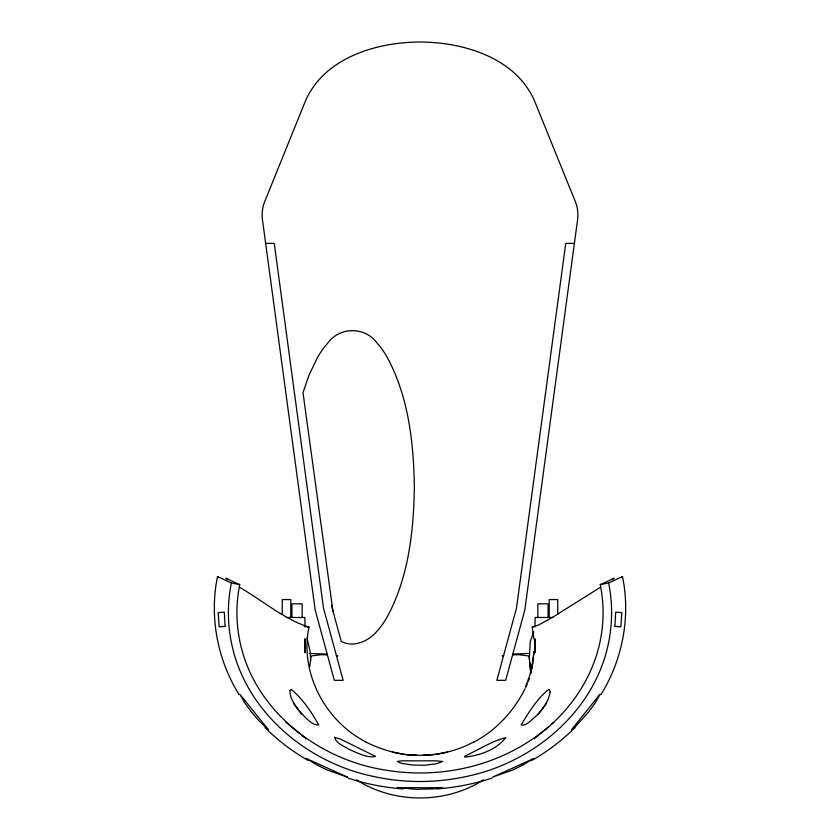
<?xml version="1.0" encoding="UTF-8"?>
<svg xmlns="http://www.w3.org/2000/svg" width="840" height="840" viewBox="0 0 840 840"><rect width="100%" height="100%" fill="white"/><g stroke="black" fill="none" stroke-linecap="round" stroke-linejoin="round"><path stroke-width="1.26" d="M512.705 654.906L518.774 654.686L528.213 655.914L529.253 657.079L530.712 672.137M529.253 659.274L530.24 641.697L533.809 631.659M530.964 673.596L530.754 670.457M309.844 666.529L310.748 657.079L311.787 655.914L321.227 654.686L327.296 654.906M614.901 626.409L615.657 612.202L621.8 612.57L620.918 626.766L614.827 626.399M532.665 663.59L534.062 651.409L531.52 669.438L532.665 663.59L529.756 675.486L525.483 686.962M304.395 626.315L308.963 627.144C299.429 672.735 325.206 721.266 366.198 742.087M553.728 722.484C526.239 747.337 491.6 763.885 455.07 769.997A208.603 208.603 0 0 1 384.93 769.997C316.586 759.371 251.8 708.299 239.243 638.096A140.879 140.879 0 0 1 239.747 584.65L231.389 582.95L217.508 576.576C209.191 616.812 217.466 659.788 239.053 694.627M528.255 681.629L529.547 678.352M525.745 687.278L527.205 684.086M525.105 688.643C513.965 711.091 496.115 730.453 473.802 742.087M600.947 694.627C622.534 659.788 630.808 616.812 622.493 576.576L608.611 582.95L600.243 584.65A140.879 140.879 0 0 1 600.768 638.096C594.678 671.401 576.408 701.851 551.334 724.385M546.588 703.196L538.272 714.325M599.288 695.058L571.567 729.698L574.581 727.472M599.466 694.859L600.117 694.292L594.972 703.29L588.788 711.732L574.875 727.199M574.917 727.639C562.191 740.376 547.722 751.317 532.13 760.305M534.041 738.885L548.321 726.925M622.493 576.576L621.001 577.574M612.633 579.275L614.124 578.277L600.243 584.65M600.044 587.549L552.29 617.484L538.839 624.845L532.182 627.039L533.894 639.156M483.714 779.751C445.82 804.027 394.181 804.027 356.286 779.751M521.262 764.232L533.883 758.363L523.194 764.894L512.4 770.101L492.44 777.178L521.241 764.243M442.554 787.763L397.247 787.668L416.441 789.327L433.377 788.897L442.481 787.804M532.182 627.039L535.553 626.367M491.788 778.176C474.002 783.941 455.532 787.532 436.894 788.939M423.087 755.38C440.727 754.866 458.272 750.299 473.802 741.877L473.802 742.392M503.643 655.641L502.1 655.914L503.622 655.715M512.914 654.119L529.557 653.363M308.963 627.144C283.846 619.154 262.752 600.663 239.957 587.549M309.246 653.447L327.086 654.119M225.172 626.399L219.083 626.766L218.201 612.57L224.343 612.202L225.099 626.409M392.49 752.062L404.313 754.383L416.85 755.38C399.346 755.223 381.056 749.511 366.198 742.224M265.639 243.401L274.25 243.401L323.484 607.961L343.151 680.327L334.299 680.327L315.157 609.861L262.385 219.188A36.593 36.593 0 0 1 264.747 201.474L305.844 100.034C325.206 57.372 376.698 42.2 420.126 42C463.491 42.263 514.836 57.456 534.156 100.034L575.274 201.464A36.593 36.593 0 0 1 577.658 219.188L524.843 609.861L505.701 680.327L496.85 680.327L516.516 607.961L565.75 243.401L574.361 243.401M287.123 617.474L304.92 617.474L304.92 626.724L304.364 626.587M552.877 617.474L535.08 617.474L535.08 626.724M416.829 755.423L435.687 754.383L447.51 752.062M410.498 755.097L416.85 755.38M403.106 788.939C384.468 787.532 365.999 783.941 348.212 778.176M336.378 655.715L337.901 655.914L336.357 655.641M401.594 763.381L412.965 765.051L424.127 765.272L436.096 763.875L442.754 761.502L436.096 760.83L401.594 760.851L397.247 761.502L401.405 763.34M239.757 584.65L225.876 578.277L227.367 579.275M307.87 760.305C292.278 751.317 277.809 740.376 265.083 727.639M218.999 577.574L217.508 576.576M285.905 722.222L299.817 733.708M301.403 735L303.986 737.163M305.161 738.171L306.065 738.98M301.728 714.325L293.412 703.196M332.955 611.184L341.292 641.434C354.007 648.102 368.97 640.994 377.401 630.746A78.498 78.498 0 0 0 387.849 615.699C408.733 576.471 413.647 530.922 414.372 487.127C413.658 443.331 408.733 397.772 387.849 358.544A78.498 78.498 0 0 0 377.401 343.507C365.431 326.382 339.392 326.382 327.421 343.507A78.498 78.498 0 0 0 316.974 358.544L308.868 375.48L302.998 392.637L332.955 611.184A45.612 45.612 0 0 1 331.674 605.105M307.041 637.896L310.244 652.333L310.748 660.576M530.156 666.529L530.712 672.599M530.156 663.138L530.492 666.792M557.76 614.135L557.76 599.55L549.224 599.55L549.224 617.474M548.09 617.148L548.09 603.824L537.841 603.824L537.841 617.148M302.159 617.148L302.159 603.824L291.911 603.824L291.911 617.148M290.776 617.474L290.776 599.55L282.24 599.55L282.24 614.135M231.389 582.95A149.415 149.415 0 0 0 230.843 639.629C243.316 709.632 305.435 762.352 373.244 776.401A216.615 216.615 0 0 0 466.757 776.391C534.566 762.374 596.683 709.622 609.147 639.629A149.415 149.415 0 0 0 608.611 582.95M535.301 646.663L535.08 652.837L535.08 638.862L535.301 646.663M505.659 737.699C496.566 749.742 479.577 755.601 464.814 757.092L464.499 756.399C477.897 750.13 491.673 741.122 505.659 737.699M304.909 639.062L304.92 652.68L304.92 638.999M550.085 692.087C548.783 701.757 542.231 709.863 535.542 716.594C531.573 719.575 526.103 726.443 521.125 724.909C528.769 712.394 537.18 698.492 548.72 689.42L549.927 690.365L550.085 692.087M290.062 690.375C289.548 698.365 295.05 705.39 299.649 711.428C304.805 716.594 311.377 725.267 318.801 725.067C311.714 712.331 302.558 698.712 291.281 689.42L290.062 690.375M334.782 737.363C335.486 743.19 345.062 746.645 349.881 749.774C357.546 752.976 367.941 758.404 375.501 756.409L340.904 739.326L334.782 737.363M347.56 777.178L327.6 770.101L316.806 764.894L306.117 758.363L347.56 777.178M268.443 729.729L259.287 721.15L251.213 711.732L245.028 703.29L239.883 694.292L268.443 729.729"/></g></svg>
